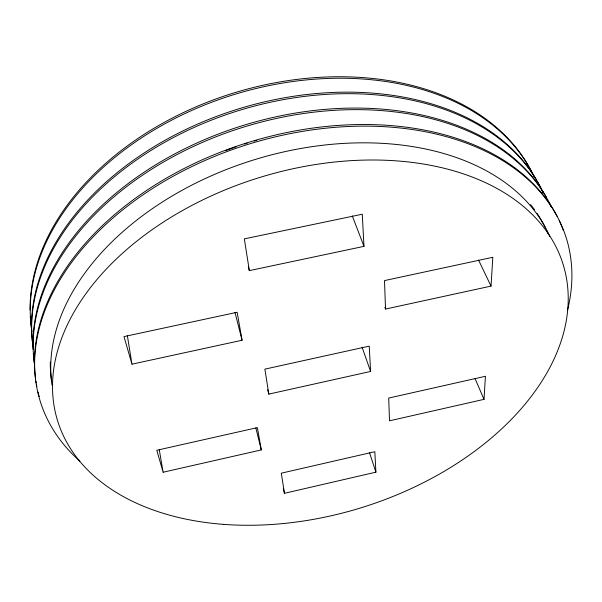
<?xml version="1.0" encoding="UTF-8"?>
<svg xmlns="http://www.w3.org/2000/svg" width="602" height="602" viewBox="0 0 602 602"><rect width="100%" height="100%" fill="white"/><g stroke="black" fill="none" stroke-linecap="round" stroke-linejoin="round"><path stroke-width="0.9" d="M484.016 399.352L485.445 376.28L388.696 398.065L389.509 420.813L484.016 399.352L475.068 378.605M491.029 286.108L492.812 257.295L384.505 280.585L385.521 309.052L491.029 286.108L478.537 260.041M284.468 493.309L375.904 472.164L374.82 451.718L281.292 473.18L284.468 493.309L283.309 488.809M163.119 472.224L261.298 449.927L257.385 427.623L156.783 450.273L163.119 472.224L159.267 449.702M268.823 394.107L370.584 371.457L369.252 346.135L264.88 369.131L268.823 394.107L267.657 389.697M131.958 364.187L242.064 340.243L237.158 312.265L123.997 336.593L131.958 364.187L127.376 335.713M249.341 270.629L363.977 246.361L362.284 214.222L244.337 238.866L249.341 270.629L248.355 267.047M352.298 215.9L363.977 246.361M384.859 307.329L385.521 309.052M362.088 347.211L370.584 371.457M369.545 452.809L375.904 472.164M234.991 312.415L242.064 340.243M255.858 427.954L261.298 449.927M31.379 327.277A263.684 185.04 -17.2 0 1 30.311 316.313M30.1 310.015A263.684 185.04 -17.2 0 1 246.459 89.322A263.684 185.04 -17.2 0 1 532.936 174.49M31.936 331.725A264.037 185.017 -17.2 0 1 31.65 329.866M31.387 327.992A264.037 185.017 -17.2 0 1 236.496 93.822A264.037 185.017 -17.2 0 1 534.14 176.755M33.065 346.278A267.356 184.746 -17.2 0 1 32.794 344.419M32.546 342.546A267.356 184.746 -17.2 0 1 234.043 110.316A267.356 184.746 -17.2 0 1 536.743 180.434M537.654 182.052A267.356 184.746 -17.2 0 1 542.959 192.745M33.065 347.045A267.717 184.716 -17.2 0 1 238.279 110.715A267.717 184.716 -17.2 0 1 541.491 189.261M542.289 190.909A267.717 184.716 -17.2 0 1 543.057 192.565M34.382 362.976A271.133 184.362 -17.2 0 1 33.351 353.78M33.095 349.326A271.133 184.362 -17.2 0 1 247.911 124.012A271.133 184.362 -17.2 0 1 546.42 197.433M549.001 202.325A271.133 184.362 -17.2 0 1 550.965 206.448M34.397 363.796A271.502 184.325 -17.2 0 1 245.307 126.578A271.502 184.325 -17.2 0 1 551.071 206.32M225.487 150.711A257.099 173.835 -17.2 0 1 235.931 146.903M244.57 144.013A257.099 173.835 -17.2 0 1 247.174 143.186M254.149 141.071A257.099 173.835 -17.2 0 1 256.776 140.311M39.22 396.598A275.016 183.888 -17.2 0 1 38.024 392.06M36.835 386.642A275.016 183.888 -17.2 0 1 36.489 384.813M36.173 382.97A275.016 183.888 -17.2 0 1 35.887 381.126M35.616 379.268A275.016 183.888 -17.2 0 1 247.497 142.697A275.016 183.888 -17.2 0 1 557.189 216.509M559.213 220.61A275.016 183.888 -17.2 0 1 563.148 229.941M51.689 381.51A259.876 173.474 -17.2 0 1 50.297 361.975M530.58 204.597A259.876 173.474 -17.2 0 1 534.486 209.707M537.089 213.417A259.876 173.474 -17.2 0 1 545.713 228.451M546.857 230.897A259.876 173.474 -17.2 0 1 547.971 233.433M79.855 461.14A275.4 183.836 -17.2 0 1 249.183 144.013A275.4 183.836 -17.2 0 1 567.415 310.579M51.975 385.069A260.786 173.346 -17.2 0 1 257.633 158.732A260.786 173.346 -17.2 0 1 549.792 236.526M223.583 524.365A264.579 172.759 -17.2 0 0 564.044 267.566A264.579 172.759 -17.2 0 0 143.479 235.984A264.579 172.759 -17.2 0 0 223.583 524.365"/></g></svg>
